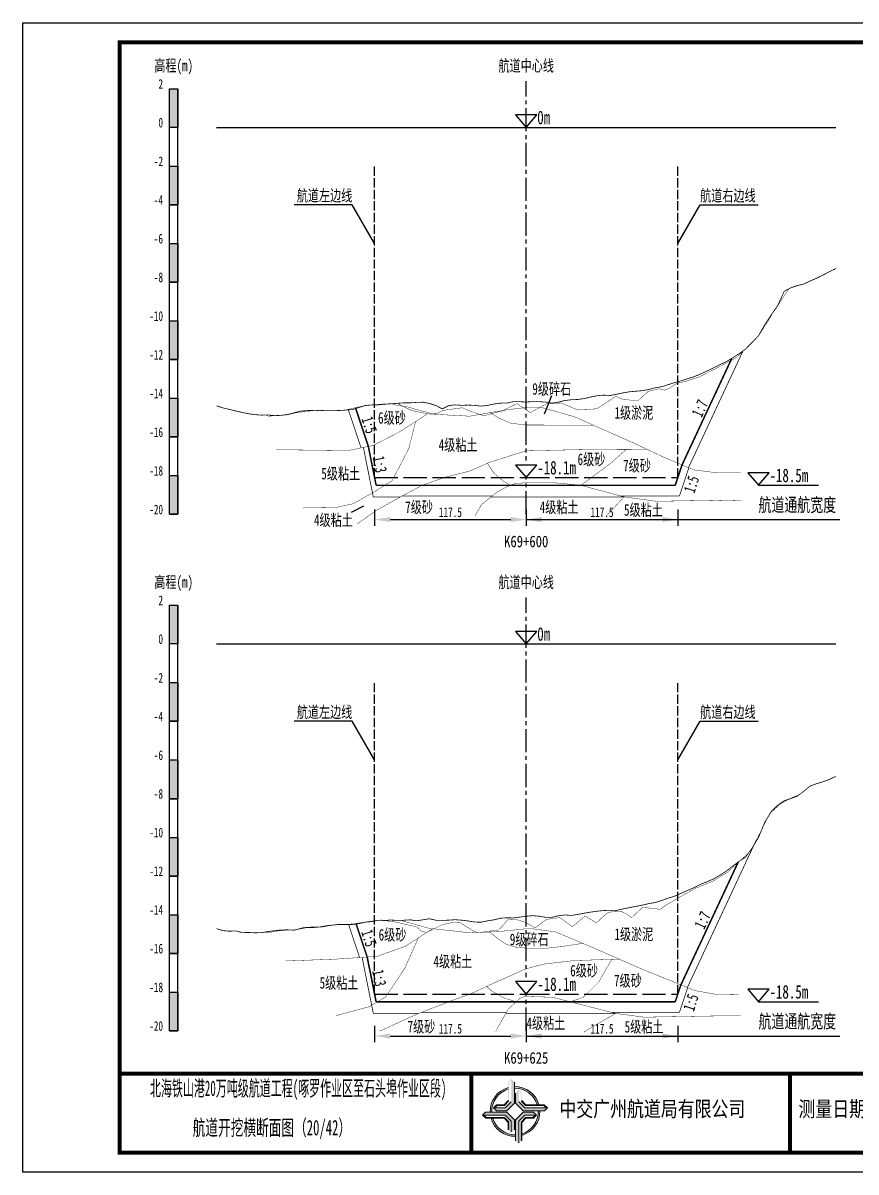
# Model space of a CAD drawing. Header units: millimetres. Extents: x 0 to 1680, y -8762 to 0.
# Drawn here: x 630 to 845.2, y -1188 to -891 of the extents above; entities that cross this region are included whole.
import ezdxf
from ezdxf.enums import TextEntityAlignment as Align

# ---------------------------------------------------------------- set-up
doc = ezdxf.new("R2010")
doc.units = ezdxf.units.MM
for name, pattern in [('ACAD_ISO02W100', [15, 12, -3]), ('ACAD_ISO05W100', [33, 24, -3, 0, -3, 0, -3]), ('CENTER2', [1.125, 0.75, -0.125, 0.125, -0.125])]:
    doc.linetypes.add(name, pattern=pattern)
for name, color, linetype in [('0-桩号', 1, 'Continuous'), ('0-航道左右边线标注', 8, 'Continuous'), ('1-疏浚底高', 7, 'Continuous'), ('1-通航宽度', 7, 'Continuous'), ('1-通航底高', 7, 'Continuous'), ('202601', 5, 'Continuous'), ('DMX', 20, 'Continuous'), ('L1', 7, 'Continuous'), ('图幅外框线', 145, 'Continuous'), ('地质分层', 6, 'Continuous'), ('坡比', 1, 'Continuous'), ('尺寸标注', 1, 'Continuous'), ('开挖线', 4, 'Continuous'), ('标尺', 7, 'Continuous'), ('超挖线', 3, 'Continuous'), ('辅助框', 7, 'Continuous'), ('通航底面线', 7, 'ACAD_ISO02W100')]:
    doc.layers.add(name, color=color, linetype=linetype)
doc.styles.get("Standard").update_dxf_attribs({"font": 'arial.ttf'})
doc.styles.add('仿宋', font='仿宋_GB2312.ttf', dxfattribs={"width": 0.8})
doc.styles.add('仿宋GB2312', font='仿宋_GB2312.ttf', dxfattribs={"width": 0.7, "height": 2.5})
doc.styles.add('仿宋体', font='仿宋_GB2312.ttf', dxfattribs={"width": 0.8})
doc.dimstyles.new('2000', dxfattribs={"dimtxt": 3, "dimasz": 2.5, "dimexe": 1.25, "dimexo": 0.625, "dimtad": 1, "dimlfac": 2, "dimdsep": 46, "dimtxsty": 'Standard', "dimcen": 2.5, "dimadec": 0, "dimazin": 0, "dimtfac": 1, "dimtmove": 0, "dimatfit": 3, "dimfxl": 0, "dimarcsym": 0})

# ---------------------------------------------------------------- blocks, each defined once
blk = doc.blocks.new('标尺')
at = {"layer": '标尺', "linetype": 'Continuous'}
for points in [[(-2.116669999959413, 100), (0, 100), (0, 90), (-2.116669999959413, 90)], [(-2.116669999959413, 80), (0, 80), (0, 70), (-2.116669999959413, 70)], [(-2.116669999959413, 60), (0, 60), (0, 50), (-2.116669999959413, 50)], [(-2.116669999959413, 40), (0, 40), (0, 30), (-2.116669999959413, 30)], [(-2.116669999959413, 20), (0, 20), (0, 10), (-2.116669999959413, 10)], [(-2.116669999959413, 0), (0, 0), (0, -10), (-2.116669999959413, -10)]]:
    blk.add_hatch(color=256, dxfattribs=at).paths.add_polyline_path(points)
for p, q in [((-2.116669999959413, -10), (-2.116669999959413, 100)), ((0, -10), (0, 100)), ((-2.116669999959413, 80), (0, 80)), ((-2.116669999959413, 70), (0, 70)), ((-2.116669999959413, 60), (0, 60)), ((-2.116669999959413, 50), (0, 50)), ((-2.116669999959413, 40), (0, 40)), ((-2.116669999959413, 30), (0, 30)), ((-2.116669999959413, 20), (0, 20)), ((-2.116669999959413, 10), (0, 10)), ((-2.116669999959413, 0), (0, 0)), ((-2.116669999959413, -10), (0, -10))]:
    blk.add_line(p, q, dxfattribs=at)
at = {"layer": '标尺'}
for points in [[(-2.116669999959413, 100), (0, 100), (0, 90), (-2.116669999959413, 90)], [(-2.116669999959413, 100), (0, 100), (0, 90), (-2.116669999959413, 90)], [(-2.116669999959413, 80), (0, 80), (0, 70), (-2.116669999959413, 70)], [(-2.116669999959413, 80), (0, 80), (0, 70), (-2.116669999959413, 70)], [(-2.116669999959413, 60), (0, 60), (0, 50), (-2.116669999959413, 50)], [(-2.116669999959413, 60), (0, 60), (0, 50), (-2.116669999959413, 50)], [(-2.116669999959413, 40), (0, 40), (0, 30), (-2.116669999959413, 30)], [(-2.116669999959413, 40), (0, 40), (0, 30), (-2.116669999959413, 30)], [(-2.116669999959413, 20), (0, 20), (0, 10), (-2.116669999959413, 10)], [(-2.116669999959413, 20), (0, 20), (0, 10), (-2.116669999959413, 10)], [(-2.116669999959413, 0), (0, 0), (0, -10), (-2.116669999959413, -10)], [(-2.116669999959413, 0), (0, 0), (0, -10), (-2.116669999959413, -10)]]:
    blk.add_lwpolyline(points, close=True, dxfattribs=at)
at = {"layer": '标尺', "style": '仿宋GB2312', "width": 0.7}
blk.add_text('高程(m)', height=3, dxfattribs=at).set_placement((-1.058334999950603, 106.0000000009313), align=Align.MIDDLE_CENTER)
for s, p in [('2', (-3.816669999971054, 100)), ('0', (-3.816669999971054, 90)), ('-2', (-3.816669999971054, 80)), ('-4', (-3.816669999971054, 70)), ('-6', (-3.816669999971054, 60)), ('-8', (-3.816669999971054, 50)), ('-10', (-3.816669999971054, 40)), ('-12', (-3.816669999971054, 30)), ('-14', (-3.816669999971054, 20)), ('-16', (-3.816669999971054, 10)), ('-18', (-3.816669999971054, 0)), ('-20', (-3.816669999971054, -10))]:
    blk.add_text(s, height=2.5, dxfattribs=at).set_placement(p, align=Align.RIGHT)
blk = doc.blocks.new('*D84')
at = {"layer": 'Defpoints', "color": 0, "ltscale": 0.5}
for p in [(720.833333335371, -1008.5), (760, -1008.5), (760, -1019.353748381445)]:
    blk.add_point(p, dxfattribs=at)
at = {"layer": '尺寸标注', "color": 0, "lineweight": -2, "ltscale": 0.5}
for p, q in [((720.833333335371, -1016.75), (720.833333335371, -1020.953748381445)), ((760, -1016.75), (760, -1020.953748381445)), ((724.833333335371, -1019.353748381445), (756, -1019.353748381445))]:
    blk.add_line(p, q, dxfattribs=at)
at = {"layer": '尺寸标注', "color": 0, "ltscale": 0.5}
for points in [[(724.833333335371, -1018.687081714779), (724.833333335371, -1020.020415048112), (720.833333335371, -1019.353748381445)], [(756, -1018.687081714779), (756, -1020.020415048112), (760, -1019.353748381445)]]:
    blk.add_solid(points, dxfattribs=at)
at = {"layer": '尺寸标注', "color": 0, "ltscale": 0.5, "insert": (740.4166666676855, -1017.478748381445), "char_height": 2.5, "attachment_point": 5, "style": '仿宋GB2312'}
blk.add_mtext('117.5', dxfattribs=at)
blk = doc.blocks.new('*D85')
at = {"layer": 'Defpoints', "color": 0, "ltscale": 0.5}
for p in [(720.833333332678, -1142), (760, -1142), (760, -1152.853718317567)]:
    blk.add_point(p, dxfattribs=at)
at = {"layer": '尺寸标注', "color": 0, "lineweight": -2, "ltscale": 0.5}
for p, q in [((720.833333332678, -1150.25), (720.833333332678, -1154.453718317567)), ((760, -1150.25), (760, -1154.453718317567)), ((724.833333332678, -1152.853718317567), (756, -1152.853718317567))]:
    blk.add_line(p, q, dxfattribs=at)
at = {"layer": '尺寸标注', "color": 0, "ltscale": 0.5}
for points in [[(724.833333332678, -1152.1870516509), (724.833333332678, -1153.520384984233), (720.833333332678, -1152.853718317567)], [(756, -1152.1870516509), (756, -1153.520384984233), (760, -1152.853718317567)]]:
    blk.add_solid(points, dxfattribs=at)
at = {"layer": '尺寸标注', "color": 0, "ltscale": 0.5, "insert": (740.416666666339, -1150.978718317567), "char_height": 2.5, "attachment_point": 5, "style": '仿宋GB2312'}
blk.add_mtext('117.5', dxfattribs=at)
blk = doc.blocks.new('*D45')
at = {"layer": 'Defpoints', "color": 0, "ltscale": 0.5}
for p in [(760, -1008.5), (799.1666666671199, -1008.5), (799.1666666671199, -1019.353694836605)]:
    blk.add_point(p, dxfattribs=at)
at = {"layer": '尺寸标注', "color": 0, "lineweight": -2, "ltscale": 0.5}
for p, q in [((760, -1016.75), (760, -1020.953694836605)), ((799.1666666671199, -1016.75), (799.1666666671199, -1020.953694836605)), ((764, -1019.353694836605), (795.1666666671199, -1019.353694836605))]:
    blk.add_line(p, q, dxfattribs=at)
at = {"layer": '尺寸标注', "color": 0, "ltscale": 0.5}
for points in [[(764, -1018.687028169939), (764, -1020.020361503272), (760, -1019.353694836605)], [(795.1666666671199, -1018.687028169939), (795.1666666671199, -1020.020361503272), (799.1666666671199, -1019.353694836605)]]:
    blk.add_solid(points, dxfattribs=at)
at = {"layer": '尺寸标注', "color": 0, "ltscale": 0.5, "insert": (779.58333333356, -1017.478694836605), "char_height": 2.5, "attachment_point": 5, "style": '仿宋GB2312'}
blk.add_mtext('117.5', dxfattribs=at)
blk = doc.blocks.new('*D46')
at = {"layer": 'Defpoints', "color": 0, "ltscale": 0.5}
for p in [(760, -1142), (799.1666666671199, -1142), (799.1666666671199, -1152.853664761942)]:
    blk.add_point(p, dxfattribs=at)
at = {"layer": '尺寸标注', "color": 0, "lineweight": -2, "ltscale": 0.5}
for p, q in [((760, -1150.25), (760, -1154.453664761942)), ((799.1666666671199, -1150.25), (799.1666666671199, -1154.453664761942)), ((764, -1152.853664761942), (795.1666666671199, -1152.853664761942))]:
    blk.add_line(p, q, dxfattribs=at)
at = {"layer": '尺寸标注', "color": 0, "ltscale": 0.5}
for points in [[(764, -1152.186998095275), (764, -1153.520331428609), (760, -1152.853664761942)], [(795.1666666671199, -1152.186998095275), (795.1666666671199, -1153.520331428609), (799.1666666671199, -1152.853664761942)]]:
    blk.add_solid(points, dxfattribs=at)
at = {"layer": '尺寸标注', "color": 0, "ltscale": 0.5, "insert": (779.58333333356, -1150.978664761942), "char_height": 2.5, "attachment_point": 5, "style": '仿宋GB2312'}
blk.add_mtext('117.5', dxfattribs=at)
blk = doc.blocks.new('通航底高')
at = {"layer": '1-通航底高'}
for p, q in [((-2.762494692986365, 3.232132659759372), (5.923793651163578e-06, 6.932765245437622e-06)), ((2.762506540631875, 3.232132659759372), (-2.762494692986365, 3.232132659759372)), ((5.923793651163578e-06, 6.932765245437622e-06), (2.762506540631875, 3.232132659759372))]:
    blk.add_line(p, q, dxfattribs=at)
at = {"layer": '1-通航底高', "style": '仿宋', "width": 0.7}
blk.add_attdef('通航底高', (2.856129719933961, 0.8203305718488991), '', height=3.5, dxfattribs=at)
blk = doc.blocks.new('疏浚底高')
at = {"layer": '1-疏浚底高'}
for p, q in [((-2.762500616780017, 3.232125726994127), (0, 0)), ((2.762500616838224, 3.232125726994127), (-2.762500616780017, 3.232125726994127)), ((0, 0), (2.762500616838224, 3.232125726994127)), ((-5.923793651163578e-06, -6.932765245437622e-06), (15.51466270413067, -6.932765245437622e-06))]:
    blk.add_line(p, q, dxfattribs=at)
at = {"layer": '1-疏浚底高', "style": '仿宋', "width": 0.7}
blk.add_attdef('疏浚底高', (2.856123796140309, 0.8203236390836537), '', height=3.5, dxfattribs=at)

msp = doc.modelspace()

# ---------------------------------------------------------------- hatches: boundary and pattern name
at = {"layer": '辅助框'}
h = msp.add_hatch(color=5, dxfattribs=at)
h.paths.add_polyline_path([(756.9546421006711, -1164.745531914723), (756.1757059281858, -1163.967633330833), (755.3669512681754, -1164.776153838646), (755.3669512681754, -1169.536597661984), (754.2904413530024, -1170.612023077023), (752.3438002488705, -1170.612023077023), (751.5476570176871, -1171.407358599198), (752.3430715379509, -1172.199178399098), (754.9786409013362, -1172.199178399098), (756.9546421006711, -1170.223855132592)])
h.paths.add_polyline_path([(756.1454878373834, -1169.835033672583), (754.5901777513119, -1171.390380010616), (751.8645652055534, -1171.390380010616), (752.4652603746148, -1170.792388775122), (754.4098916063102, -1170.792388775122), (755.5465556779595, -1169.624466802609), (755.5465556779595, -1164.865021880639), (756.1454878373834, -1164.267331255448)], flags=16)
h = msp.add_hatch(color=5, dxfattribs=at)
edge = h.paths.add_edge_path()
edge.add_ellipse((757.1048981645199, -1172.349361724388), major_axis=(-6.017077195920141, 1.733884546287947e-06), ratio=0.9999999825377229, start_angle=-73.21171767175571, end_angle=1.446762146054482, ccw=False)
edge.add_line((755.3669512681754, -1166.588740435135), (755.3669512681754, -1166.167564622652))
edge.add_ellipse((757.1048981645199, -1172.349361724388), major_axis=(-6.421454345493813, 3.783831980513644e-06), ratio=0.9999999825377264, start_angle=-74.29719975771904, end_angle=1.35689506309039)
edge.add_line((750.6852443925532, -1172.501418438208), (751.0897390788884, -1172.501279625189))
edge = h.paths.add_edge_path()
edge.add_ellipse((757.1048981645199, -1172.349361724388), major_axis=(-6.017077195920906, 2.624791690933952e-07), ratio=0.9999999825377339, start_angle=196.7802887631043, end_angle=271.43091869106274, ccw=False)
edge.add_line((762.8657615312131, -1170.612217217457), (763.2869208646508, -1170.612217217457))
edge.add_ellipse((757.1048981645199, -1172.349361724388), major_axis=(-6.42145434549481, 2.055023733972632e-07), ratio=0.9999999825377471, start_angle=195.6953323995753, end_angle=271.3407921785149)
edge.add_line((756.9546421006711, -1165.929665483964), (756.9546421006711, -1166.334160818589))
edge = h.paths.add_edge_path()
edge.add_ellipse((757.1048981645199, -1172.349361724388), major_axis=(-6.421454345494847, 2.398647111377442e-07), ratio=0.9999999825377328, start_angle=105.7065267224622, end_angle=181.3336320078198)
edge.add_line((763.5246130754145, -1172.199907793533), (763.1201189922186, -1172.199907793533))
edge.add_ellipse((757.1048981645199, -1172.349361724388), major_axis=(-6.017077195920033, 3.038804149501319e-06), ratio=0.9999999825377467, start_angle=106.79232762585761, end_angle=181.4233031416354, ccw=False)
edge.add_line((758.8432505388054, -1178.109860479367), (758.8432505388054, -1178.531044626963))
edge = h.paths.add_edge_path()
edge.add_ellipse((757.1048981645199, -1172.349361724388), major_axis=(6.017077195919978, 2.129043967020969e-06), ratio=0.9999999825377341, start_angle=196.8039056354283, end_angle=271.4347580706571, ccw=False)
edge.add_line((751.3447520372065, -1174.088882915747), (750.9235845126303, -1174.089027449381))
edge.add_ellipse((757.1048981645199, -1172.349361724388), major_axis=(6.421454345494965, 1.010893226884053e-06), ratio=0.9999999825377122, start_angle=195.7186902341801, end_angle=271.3444001294426)
edge.add_line((757.2555596849115, -1178.769048223508), (757.2555596849115, -1178.364552247775))
h = msp.add_hatch(color=5, dxfattribs=at)
h.paths.add_polyline_path([(759.2303930924925, -1172.199907793533), (764.7087164384516, -1172.199907793533), (765.4866149797233, -1171.420971685421), (764.6780945359858, -1170.612217217457), (759.9176505204829, -1170.612217217457), (758.8422251481803, -1169.53570710994), (758.8422251481803, -1167.589066240799), (758.0468895402643, -1166.792922881615), (757.2550698900017, -1167.588337358963), (757.2550698900017, -1170.223906744015)])
h.paths.add_polyline_path([(758.0638683000299, -1169.835443487179), (758.0638683000299, -1167.109831133377), (758.661859428564, -1167.7105261531), (758.661859428564, -1169.655157427323), (759.8297815507444, -1170.791821563255), (764.5892263871821, -1170.791821563255), (765.1869169908257, -1171.39075359441), (759.6192146592828, -1171.39075359441)], flags=16)
h = msp.add_hatch(color=5, dxfattribs=at)
h.paths.add_polyline_path([(754.9782503556999, -1172.49994512273), (749.4999273301753, -1172.50182517649), (748.7222961381467, -1173.281028228294), (749.5310940782222, -1174.089505327714), (754.2915378373655, -1174.087871709836), (755.3673325639459, -1175.164012334835), (755.3680006059202, -1177.110653374684), (756.1636093950065, -1177.90652363826), (756.955156013647, -1177.110837432396), (756.9542515550347, -1174.475268389237)])
h.paths.add_polyline_path([(756.1455864884945, -1174.86400901438), (756.1465218583735, -1177.589621367943), (755.5483246263059, -1176.989131426346), (755.5476572892758, -1175.044500322831), (754.3793451341185, -1173.908237114918), (749.6199005754086, -1173.909870391381), (749.0220044663938, -1173.311143438351), (754.5897064988704, -1173.30923279382)], flags=16)
h = msp.add_hatch(color=5, dxfattribs=at)
h.paths.add_polyline_path([(759.2315609056147, -1172.499116607201), (757.2555596849115, -1174.474439873707), (757.2555596849115, -1179.952763262284), (758.0344958787651, -1180.730661675465), (758.8432505388054, -1179.922141167653), (758.8432505388054, -1175.161697344315), (759.9197604539486, -1174.086271929276), (761.8664015580805, -1174.086271929276), (762.6625447679254, -1173.290936407101), (761.8671302476616, -1172.499116607201)])
h.paths.add_polyline_path([(759.6200240770074, -1173.307915166866), (762.3456365800591, -1173.307915166866), (761.7449414323362, -1173.905906231177), (759.8003101793023, -1173.905906231177), (758.663646107653, -1175.07382820369), (758.663646107653, -1179.833273125661), (758.0647139695676, -1180.430963750851), (758.0647139695676, -1174.863261333716)], flags=16)

# ---------------------------------------------------------------- linework, layer by layer
at = {"layer": '0-航道左右边线标注', "linetype": 'ACAD_ISO02W100', "ltscale": 0.2}
for points in [[(720.8333333353712, -1008.5), (720.8333333353712, -928)], [(799.1666666671199, -1008.5), (799.1666666671199, -928)], [(720.8333333326782, -1142), (720.8333333326782, -1061.5)], [(799.1666666671199, -1142), (799.1666666671199, -1061.5)]]:
    msp.add_lwpolyline(points, dxfattribs=at)
at = {"layer": '0-航道左右边线标注'}
for points in [[(720.833333335371, -948), (715.0598306435038, -937.9999999999836), (700.0598306435038, -937.99999999994)], [(799.1666666671199, -948), (804.9401693590453, -938.0000000000164), (819.9401693590453, -938.00000000006)], [(720.833333332678, -1081.5), (715.0598306408108, -1071.499999999984), (700.0598306408108, -1071.49999999994)], [(799.1666666671199, -1081.5), (804.9401693590453, -1071.500000000016), (819.9401693590453, -1071.50000000006)]]:
    msp.add_lwpolyline(points, dxfattribs=at)
at = {"layer": '1-通航宽度'}
for points in [[(760, -1019.35), (841, -1019.35)], [(760, -1152.85), (841, -1152.85)]]:
    msp.add_lwpolyline(points, dxfattribs=at)
at = {"layer": '202601', "color": 1, "linetype": 'Continuous', "const_width": 0.1}
for points in [[(692.9799999998008, -992.4999999995343), (693.0263703701709, -992.4000005717335), (693.4063703701709, -992.6500015254132), (693.6530370368378, -992.6000003810041), (695.8963703701709, -992.4999980921839), (698.2530370368378, -992.2999982829133), (700.1330370368378, -991.8500022883545), (701.0530370368378, -991.6499977107123), (703.3563703701708, -991.4000015254132), (705.3663703701708, -991.1500005717335), (708.7297037035048, -991.1500005717335), (710.0397037035049, -991.1500005717335), (710.2963703701708, -991.1500005717335), (711.2397037035048, -991.1500005717335), (712.7030370368378, -991.0999994273243), (713.0497037035049, -991.0999994273243), (716.2497037035048, -990.3500013346747), (718.4097037035049, -989.9000005717335), (718.9730370368378, -989.7999982829242), (721.3930370368378, -989.7999982829242), (724.8863703701708, -989.4499998087922), (725.1330370368378, -989.3999986643939), (726.5930370368378, -989.8499994273243), (729.4563703701708, -990.2499990458546), (732.3097037035049, -991.0999994273243), (735.5930370368378, -991.9499998087922), (736.9397037035048, -992.000000953205), (738.3097037035049, -991.2000017161427), (739.6997037035048, -990.9500007624738), (742.5130370368378, -990.6000022883545), (743.5097037035048, -990.4499988551252), (744.4463703701708, -990.8999996180646), (745.8830370368378, -991.4499979014436), (749.0863703701708, -992.5499992365931), (752.8063703701708, -991.4999990458546), (753.5930370368378, -991.5500001902637), (753.9797037035048, -991.1500005717335), (757.6163703701708, -989.3999986643939), (760.8997037035048, -991.6000013346747), (761.1597037035049, -991.6499977107123), (761.4430370368378, -991.4999990458546), (765.4330370368378, -989.3500022883545), (767.8097037035049, -989.3500022883545), (768.9363703701708, -989.1999988551252), (772.9297037035049, -990.8499984736536), (773.1330370368378, -990.9500007624738), (778.1963703701708, -990.750000953205), (778.2097037035048, -990.750000953205), (778.2163703701708, -990.750000953205), (778.2563703701708, -990.6999998087922), (783.1863703701708, -987.4999980921839), (784.7397037035048, -988.1999998087922), (787.0597037035049, -988.5000019068739), (789.0697037035048, -988.5000019068739), (791.5430370368379, -986.2000017161427), (793.0063703701708, -985.8999996180646), (794.2630370368378, -985.5500011439435), (795.7930370368379, -985.8999996180646), (796.9497037035048, -985.4499988551252), (798.9263703701708, -984.1499977107123), (801.4897037035048, -983.5499982829133), (803.2397037035048, -982.9499988551252), (804.6297037035048, -982.5499992365931), (808.3097037035049, -980.6499986643939), (808.9730370368378, -980.3000001902637), (809.2197037035047, -980.1999979014436), (813.4897037035048, -977.9499988551252), (814.4397037035047, -977.3499994273243), (816.2797037035048, -975.6000022883545), (816.7863703701709, -975.1000003810041), (817.4430370368378, -974.3500022883545), (819.9830370368378, -971.9499998087922), (822.9863703701708, -967.2500019068739), (823.6730370368379, -965.9500007624738), (824.1330370368378, -965.3999977107123), (825.9197037035049, -962.6500015254132), (827.8863703701708, -959.6499996180646), (830.8330370368378, -958.7000017161427)], [(692.6830000001987, -1126.199999999069), (695.3763703705687, -1125.799998282448), (695.9997037039027, -1125.649999617599), (698.7897037039028, -1125.449999808328), (700.3063703705687, -1125.399998663919), (702.3763703705687, -1124.799999236129), (704.6063703705687, -1124.650000571268), (707.0963703705687, -1124.700001715677), (711.0563703705687, -1123.999999999069), (711.5063703705687, -1123.899997710248), (712.4430370372357, -1123.899997710248), (714.6930370372357, -1123.899997710248), (715.8797037039027, -1123.800000189798), (718.6063703705687, -1123.349999426859), (721.5463703705688, -1122.949999808328), (722.5263703705687, -1122.850002287889), (724.8497037039027, -1123.200000762008), (726.2897037039028, -1123.400000571268), (727.6163703705687, -1123.699997900978), (731.6697037039028, -1124.650000571268), (732.8863703705688, -1125.700000762008), (734.2663703705687, -1126.100000380538), (738.3763703705687, -1124.050001143478), (740.7463703705687, -1123.549999236129), (742.7130370372357, -1123.450001715677), (746.1563703705688, -1125.550002097147), (747.4930370372357, -1126.150001524948), (751.0897037039027, -1125.649999617599), (752.7363703705687, -1125.500000952738), (753.8497037039027, -1124.450000762008), (755.1630370372357, -1122.850002287889), (757.3430370372357, -1122.699998854659), (759.7597037039027, -1123.450001715677), (762.3330370372357, -1124.900001524948), (764.6530370372357, -1123.09999847319), (765.2263703705687, -1122.699998854659), (768.6330370372357, -1122.249998091718), (768.7163703705687, -1122.249998091718), (768.7663703705687, -1122.299999236129), (771.9563703705687, -1124.599999426859), (774.3130370372357, -1122.600001334211), (775.3097037039028, -1121.800002097147), (776.1430370372357, -1122.400001524948), (778.1497037039027, -1123.600000380538), (779.5697037039027, -1122.249998091718), (781.1097037039027, -1120.900000571268), (781.7397037039027, -1120.799998282448), (784.4997037039027, -1120.59999847319), (786.1363703705687, -1121.449998854659), (787.2263703705687, -1122.249998091718), (789.9497037039027, -1119.700001715677), (790.0430370372358, -1119.599999426859), (790.2630370372357, -1119.599999426859), (794.6030370372357, -1120.100001334211), (796.3263703705687, -1118.899997710248), (800.4930370372357, -1116.449998854659), (803.5797037039027, -1114.799999236129), (803.7997037039028, -1114.650000571268), (804.0330370372357, -1114.549998282448), (808.2630370372357, -1112.800001143478), (811.6497037039027, -1110.700000762008), (811.8697037039027, -1110.550002097147), (811.9830370372357, -1110.500000952738), (816.5663703705687, -1106.350001334211), (817.4963703705687, -1105.550002097147), (818.1297037039027, -1104.650000571268), (820.4597037039027, -1100.249999999069), (820.7663703705687, -1099.599999426859), (822.8163703705687, -1095.449999808328), (824.2763703705687, -1094.149998663919), (825.7030370372357, -1092.850002287889), (827.9797037039027, -1091.550001143478), (829.0030370372357, -1091.100000380538), (830.8097037039028, -1090.300001143478), (830.8330370372357, -1090.300001143478)]]:
    msp.add_lwpolyline(points, dxfattribs=at)
at = {"layer": 'DMX', "color": 7, "linetype": 'Continuous', "const_width": 0.2}
for points in [[(679.9999999999997, -989.9550000000745), (679.9999999999997, -989.9550000000745), (681.6666666666861, -990.4950000001118), (683.3333333333139, -990.8900000001304), (685, -991.285000000149), (686.6666666666861, -991.6699999999255), (688.3333333333139, -992.0150000001304), (690, -992.2450000001118), (691.6666666666861, -992.3650000002235), (693.3333333333139, -992.3199999998324), (695, -992.4900000002235), (696.6666666666861, -992.4249999998137), (698.3333333333139, -992.1949999998324), (700, -991.7799999997951), (701.6666666666861, -991.3250000001863), (703.3333333333139, -991.1899999999441), (705, -991.1000000000931), (706.6666666666861, -991.1899999999441), (708.3333333333139, -991.125), (710, -991.1000000000931), (711.6666666666861, -991.1749999998137), (713.3333333333139, -991.0550000001676), (715, -990.9350000000559), (716.6666666666861, -990.4199999999255), (718.3333333333139, -989.8900000001304), (720, -989.7250000000931), (721.6666666666861, -989.6499999999069), (723.3333333333139, -989.5150000001304), (725, -989.4249999998137), (726.6666666666861, -989.3149999999441), (728.3333333333139, -989.1850000000559), (730, -989.1899999999441), (731.6666666666861, -989.0750000001863), (733.3333333333139, -989.0099999997765), (735, -989.3349999999627), (736.6666666666861, -989.8950000000186), (738.3333333333139, -990.7349999998696), (740, -989.8999999999069), (741.6666666666861, -989.7050000000745), (743.3333333333139, -989.8349999999627), (745, -989.7650000001304), (746.6666666666861, -989.8349999999627), (748.3333333333139, -990.035000000149), (750, -989.8500000000931), (751.6666666666861, -989.4849999998696), (753.3333333333139, -989.2650000001304), (755, -989.2200000002049), (756.6666666666861, -988.8799999998882), (758.3333333333139, -988.8950000000186), (760, -988.9700000002049), (761.6666666666861, -988.8599999998696), (763.3333333333139, -988.8799999998882), (765, -988.9950000001118), (766.6666666666861, -989.25), (768.3333333333139, -989), (770, -988.5800000000745), (771.6666666666861, -988.3849999997765), (773.3333333333139, -988.3100000000559), (775, -988.0750000001863), (776.6666666666861, -987.6850000000559), (778.3333333333139, -987.3549999999814), (780, -987.1899999999441), (781.6666666666861, -987.285000000149), (783.3333333333139, -986.9750000000931), (785, -986.6099999998696), (786.6666666666861, -986.3349999999627), (788.3333333333139, -986.1749999998137), (790, -986.035000000149), (791.6666666666861, -985.7349999998696), (793.3333333333139, -985.2949999999255), (795, -985.0200000000186), (796.6666666666861, -984.4849999998696), (798.3333333333139, -983.9550000000745), (800, -983.5), (801.6666666666861, -982.9500000001863), (803.3333333333139, -982.4399999999441), (805, -981.7599999997765), (806.6666666666861, -980.9750000000931), (808.3333333333139, -980.1650000000373), (810, -979.3250000001863), (811.6666666666861, -978.5550000001676), (813.3333333333139, -977.5449999999255), (815, -976.4900000002235), (816.6666666666861, -975.2799999997951), (818.3333333333139, -973.6549999997951), (820, -971.8500000000931), (821.6666666666861, -968.9049999997951), (823.3333333333139, -966.3999999999069), (825, -963.9900000002235), (826.6666666666861, -960.3500000000931), (828.3333333333139, -959.464999999851), (830, -958.8849999997765), (831.6666666666861, -958.4849999998696), (833.3333333333139, -957.7200000002049), (835, -956.9799999999814), (836.6666666666861, -956.1499999999069), (838.3333333333139, -955.2900000000373), (839.9999999999998, -954.4799999999814)], [(679.9999999999997, -1125.095000000205), (679.9999999999997, -1125.095000000205), (681.6666666666861, -1125.615000000224), (683.3333333333139, -1125.754999999888), (685, -1125.685000000056), (686.6666666666861, -1126.120000000112), (688.3333333333139, -1126.080000000075), (690, -1126.180000000168), (691.6666666666861, -1126.125), (693.3333333333139, -1125.839999999851), (695, -1125.625), (696.6666666666861, -1125.435000000056), (698.3333333333139, -1125.404999999795), (700, -1125.490000000224), (701.6666666666861, -1125.100000000093), (703.3333333333139, -1124.799999999814), (705, -1124.805000000168), (706.6666666666861, -1124.654999999795), (708.3333333333139, -1124.35999999987), (710, -1124.169999999925), (711.6666666666861, -1124.01500000013), (713.3333333333139, -1124.049999999814), (715, -1124.020000000019), (716.6666666666861, -1123.825000000186), (718.3333333333139, -1123.439999999944), (720, -1123.274999999907), (721.6666666666861, -1122.944999999832), (723.3333333333139, -1122.98499999987), (725, -1122.870000000112), (726.6666666666861, -1122.959999999963), (728.3333333333139, -1122.924999999814), (730, -1122.810000000056), (731.6666666666861, -1123.060000000056), (733.3333333333139, -1122.805000000168), (735, -1122.535000000149), (736.6666666666861, -1122.919999999925), (738.3333333333139, -1122.964999999851), (740, -1122.89000000013), (741.6666666666861, -1122.779999999795), (743.3333333333139, -1122.910000000149), (745, -1123.104999999981), (746.6666666666861, -1123.39000000013), (748.3333333333139, -1123.430000000168), (750, -1123.080000000075), (751.6666666666861, -1122.814999999944), (753.3333333333139, -1122.395000000019), (755, -1122.285000000149), (756.6666666666861, -1122.325000000186), (758.3333333333139, -1122.104999999981), (760, -1121.89000000013), (761.6666666666861, -1121.745000000112), (763.3333333333139, -1121.875), (765, -1122.174999999814), (766.6666666666861, -1122.174999999814), (768.3333333333139, -1121.75), (770, -1121.549999999814), (771.6666666666861, -1121.685000000056), (773.3333333333139, -1121.424999999814), (775, -1121.095000000205), (776.6666666666861, -1120.814999999944), (778.3333333333139, -1120.584999999963), (780, -1120.415000000037), (781.6666666666861, -1120.345000000205), (783.3333333333139, -1120.395000000019), (785, -1119.995000000112), (786.6666666666861, -1119.649999999907), (788.3333333333139, -1119.354999999981), (790, -1119.004999999888), (791.6666666666861, -1118.620000000112), (793.3333333333139, -1118.350000000093), (795, -1117.810000000056), (796.6666666666861, -1117.220000000205), (798.3333333333139, -1116.700000000186), (800, -1115.964999999851), (801.6666666666861, -1115.225000000093), (803.3333333333139, -1114.51500000013), (805, -1113.649999999907), (806.6666666666861, -1112.990000000224), (808.3333333333139, -1112.270000000019), (810, -1111.310000000056), (811.6666666666861, -1110.240000000224), (813.3333333333139, -1108.935000000056), (815, -1107.700000000186), (816.6666666666861, -1106.615000000224), (818.3333333333139, -1104.305000000168), (820, -1101.549999999814), (821.6666666666861, -1097.535000000149), (823.3333333333139, -1094.779999999795), (825, -1093.154999999795), (826.6666666666861, -1092.040000000037), (828.3333333333139, -1091.470000000205), (830, -1090.870000000112), (831.6666666666861, -1089.620000000112), (833.3333333333139, -1088.245000000112), (835, -1087.64000000013), (836.6666666666861, -1087.134999999776), (838.3333333333139, -1086.520000000019), (839.9999999999998, -1085.714999999851)]]:
    msp.add_lwpolyline(points, dxfattribs=at)
at = {"layer": 'L1', "linetype": 'CENTER2', "ltscale": 8}
for p, q in [((759.9999999999998, -1018), (759.9999999999998, -905.9999999999999)), ((759.9999999999998, -1151.499999999069), (759.9999999999998, -1039.499999999069))]:
    msp.add_line(p, q, dxfattribs=at)
at = {"layer": 'L1'}
for p, q in [((757.2374993832198, -914.7678742727729), (759.9999999999998, -917.999999999767)), ((762.762500616838, -914.7678742727729), (757.2374993832198, -914.7678742727729)), ((759.9999999999998, -917.999999999767), (762.762500616838, -914.7678742727729)), ((679.9999999999998, -917.999999999767), (839.9999999999998, -918.0000000002327)), ((757.2374993832198, -1048.267874271842), (759.9999999999998, -1051.499999998836)), ((762.762500616838, -1048.267874271842), (757.2374993832198, -1048.267874271842)), ((759.9999999999998, -1051.499999998836), (762.762500616838, -1048.267874271842)), ((679.9999999999998, -1051.499999998836), (839.9999999999998, -1051.499999999302))]:
    msp.add_line(p, q, dxfattribs=at)
at = {"layer": '地质分层'}
for points in [[(766.491337075604, -987.4148214880552), (764.6123200524598, -992.1096487538562)], [(714.9019932634692, -1017.47105571385), (718.0851789734952, -1015.782207924476)]]:
    msp.add_lwpolyline(points, dxfattribs=at)
at = {"layer": '地质分层', "linetype": 'ACAD_ISO05W100', "ltscale": 0.2, "const_width": 0.1, "flags": 128}
for points in [[(726.6666666666861, -989.3149999999441), (730.3044484099373, -991.1252581039444), (734.4955238858238, -992.0364203993231), (745.410600391042, -992.6370263034478), (751.6093733697198, -991.5370980780572), (756.0241592964157, -990.8533898852766), (760, -990.3960974756628), (764.0462762420648, -990.3960974756628), (772.5053276615217, -992.7981897639111), (788.2559415856376, -999.7940857969224), (795.3727303007618, -1003.172250291798), (803.2620191662572, -1006.499271260574), (809.1664742429857, -1007.260499666445), (815.3638955579856, -1007.271785895474)], [(750.6606632504845, -991.7054399484769), (752.9551315498538, -993.1306226840243), (755.964736207854, -994.4468955430202), (760, -994.9129610769451), (777.3225862543914, -994.9378549503163)], [(695.3916361872107, -1001.300128055736), (710.8333123149932, -1001.481750298291), (714.190305002965, -1001.481750298291), (720.4262338182889, -1000.201888124458), (727.305330179166, -996.6716389334761), (734.4955238858238, -992.0364203993231)], [(702.3616149188019, -1016.360550643876), (710.8333123149932, -1016.231750238687), (715.3158482084982, -1015.250197772402), (720.8526818649843, -1012.135826202109), (725.3688365896232, -1009.298706379719), (729.629821581766, -1001.087478657253), (731.4384887848864, -994.0071636554785)], [(716.3333123149932, -1020.481750953943), (721.3001027666032, -1016.966197664849), (728.5287467068993, -1012.947393210605), (733.1462702294812, -1010.5), (738.749517926015, -1008.5), (745.410600391042, -1006.833064316306), (750.5327668250538, -1004.559854911175), (755.3150902350899, -1003.038273528218), (760, -1001.575166851748), (776.5356112509035, -1001.234179824591), (791.1782491591293, -1001.181233298965)], [(774.1412103325129, -1010.5), (781.7368792314082, -1004.880174891092), (785.8685215241276, -1001.20043281978)], [(749.96266503277, -1004.812865189742), (751.658310030587, -1007.348522972316), (754.1925299805589, -1009.524814601056), (756.0085598726291, -1010.5)], [(746.7942909405584, -1018.391026473018), (746.8695081938058, -1018.270357583649), (748.4774270588532, -1015.46823070012), (752.2420544880442, -1012.405002656393), (754.7273377771489, -1011.003939214163), (757.3244762914255, -1009.9824145725), (760, -1009.85593648674), (767.3215370601974, -1009.8518639924), (774.1412103325129, -1010.5), (785.263814306818, -1013.5), (793.6075150249526, -1014.631091929041), (809.1664742429857, -1014.360500286333), (815.6152585399454, -1014.516356682585)], [(785.263814306818, -1013.5), (780.9763605501169, -1018.124746019667)], [(697.8804149520583, -1133.451500938274), (710.8333123149932, -1132.970375268254), (721.4154534675181, -1132.279237481765), (728.6965295448899, -1129.695143525489), (735.8549815217266, -1125.105765501503)], [(727.5188684465247, -1122.942103762645), (734.771666473709, -1124.985901467036), (745.410600391042, -1126.163052606396), (752.6615115832537, -1125.878221411258), (760, -1125.117798767518), (761.6623617508449, -1125.117798767518), (767.6291389297694, -1125.952244936023), (776.7033940888941, -1129.769167050719), (789.6436454756185, -1135.44609846035), (803.6325396001339, -1141.123029869981), (809.1664742429857, -1142.10199959483), (814.9877467325244, -1142.185724266445)], [(710.8333123149932, -1147.595374880824), (719.4195367898792, -1145.272384905256), (723.7224674909376, -1142.712516829837), (728.6580793112516, -1135.288630235009), (732.1138600001577, -1127.50424787635)], [(750.6612208650331, -1125.956797080114), (752.7663758569397, -1127.798795409035), (754.926579897292, -1129.162174147554), (757.4118631863967, -1129.919905864634), (760, -1130.126230478752), (765.5, -1130.126230478752), (769.5062094307505, -1129.683030585293), (774.605769749498, -1128.886839125305)], [(722.1068139834966, -1151.604149767247), (722.2333948030137, -1151.552271571476), (732.2059872411191, -1147), (736.9248795621097, -1145.182210792787), (741.710185923148, -1143.353156789672), (745.410600391042, -1142.055128632579), (751.5429593296722, -1139.211877048481), (760, -1135.457333545201), (764.3923283452168, -1134.273835004307), (772.3864814843982, -1133.338446827605), (784.0041091160383, -1132.97201506421)], [(771.369067772699, -1144), (774.7389366934076, -1142.849796821363), (778.737761000637, -1138.853872365318), (782.092266735388, -1133.032316512894)], [(749.824752798595, -1140.008518844843), (750.9382420172915, -1141.10553340055), (754.1296114162542, -1142.957467402797), (757.3897208393319, -1144)], [(752.0911277745566, -1151.768828905805), (752.5741246882826, -1150.810690441169), (755.3914781776257, -1145.860535456799), (758.2752457070164, -1143.175500330515), (759.4042843882926, -1142.700403889641), (760, -1142.624492872041), (766.7727473606355, -1142.824225057848), (783.0966193149798, -1147), (790.4441094323993, -1147.98030002974), (809.1664742429857, -1147.652000381611), (815.4300431074035, -1147.65241993516)], [(774.9035701689888, -1151.865058273543), (776.6090162429027, -1150.767622208688), (783.0966193149798, -1147)]]:
    msp.add_lwpolyline(points, dxfattribs=at)
at = {"layer": '开挖线', "linetype": 'Continuous', "const_width": 0.4, "flags": 128}
for points in [[(800.2561192730758, -1005.231642182066), (813.1147317688776, -977.6774725480087)], [(719.2202633770682, -1000.44940152562), (715.9508578439921, -990.6411849261914)], [(721.2303830725318, -1010.500000002938), (719.2202633770682, -1000.44940152562)], [(798.4999999994876, -1010.500000002938), (800.2561192730758, -1005.231642182066)], [(721.2303830725318, -1010.500000002938), (798.4999999994876, -1010.500000002938)], [(799.9562855401671, -1139.63114338081), (814.7821549745667, -1107.861423164014)], [(718.9188421608608, -1132.442295447761), (716.0696923436392, -1123.894845995922)], [(721.2303830718961, -1144.000000002938), (718.9188421608608, -1132.442295447761)], [(798.4999999994875, -1144.000000002938), (799.9562855401671, -1139.63114338081)], [(721.2303830718961, -1144.000000002938), (798.4999999994875, -1144.000000002938)]]:
    msp.add_lwpolyline(points, dxfattribs=at)
at = {"layer": '超挖线', "linetype": 'ACAD_ISO02W100', "ltscale": 0.5, "const_width": 0.2, "flags": 128}
for points in [[(801.9272426682726, -1005.936377763691), (816.0116237516538, -975.7555611562714)], [(717.3483175948309, -1000.833599721126), (714.0710784711863, -991.001882350192)], [(720.4970497724894, -1013.500000002938), (717.9395027453428, -1000.712264867204)], [(799.5833451802698, -1013.250000002938), (802.0096369894663, -1005.971124575348)], [(720.4970497724894, -1013.500000002938), (727.5347700687614, -1013.500000002938)], [(751.2035747722065, -1013.250000002938), (727.9844463358327, -1013.250000002938)], [(750.8963312879268, -1013.500000002938), (785.2638143284881, -1013.500000002938)], [(799.5833451802698, -1013.250000002938), (784.336930653184, -1013.250000002938)], [(801.6378321019471, -1140.313543605471), (818.8078993192507, -1103.520542425322)], [(716.961443990567, -1132.570136479098), (714.1166983076583, -1124.035899430372)], [(720.4970497718537, -1147.000000002938), (717.6027007513325, -1132.528254900331)], [(799.5833451802744, -1146.750000002938), (801.717987797444, -1140.346072151429)], [(720.4970497718537, -1147.000000002938), (732.2059872346837, -1147.000000002938)], [(754.8852443221963, -1146.750000002938), (732.8549750674877, -1146.750000002938)], [(754.7429581969012, -1147.000000002938), (783.0966193369981, -1147.000000002938)], [(799.5833451802744, -1146.750000002938), (782.1193233646073, -1146.750000002938)]]:
    msp.add_lwpolyline(points, dxfattribs=at)
at = {"layer": '辅助框', "color": 5, "linetype": 'Continuous', "lineweight": 0}
for p, q in [((756.9546421006711, -1170.223855132592), (756.9546421006711, -1164.745531914723)), ((755.3669512681754, -1169.536597661984), (754.2904413530024, -1170.612023077023)), ((755.5465556779595, -1169.624466802609), (754.4098916063102, -1170.792388775122)), ((754.5901777513119, -1171.390380010616), (756.1454878373834, -1169.835033672583)), ((757.2550698900017, -1167.588337358963), (757.2550698900017, -1170.223906744015)), ((758.0638683000299, -1169.835443487179), (759.6192146592828, -1171.39075359441)), ((759.8297815507444, -1170.791821563255), (758.661859428564, -1169.655157427323)), ((759.9176505204829, -1170.612217217457), (758.8422251481803, -1169.53570710994)), ((749.4999273301753, -1172.50182517649), (748.7222961381467, -1173.281028228294)), ((754.9782503556999, -1172.49994512273), (749.4999273301753, -1172.50182517649)), ((752.3438002488705, -1170.612023077023), (751.5476570176871, -1171.407358599198)), ((751.5476570176871, -1171.407358599198), (752.3430715379509, -1172.199178399098)), ((752.4652603746148, -1170.792388775122), (751.8645652055534, -1171.390380010616)), ((751.8645652055534, -1171.390380010616), (754.5901777513119, -1171.390380010616)), ((752.3430715379509, -1172.199178399098), (754.9786409013362, -1172.199178399098)), ((754.2904413530024, -1170.612023077023), (752.3438002488705, -1170.612023077023)), ((754.4098916063102, -1170.792388775122), (752.4652603746148, -1170.792388775122)), ((756.9542515550347, -1174.475268389237), (754.9782503556999, -1172.49994512273)), ((754.9786409013362, -1172.199178399098), (756.9546421006711, -1170.223855132592)), ((757.2550698900017, -1170.223906744015), (759.2303930924925, -1172.199907793533)), ((759.2315609056147, -1172.499116607201), (757.2555596849115, -1174.474439873707)), ((759.2303930924925, -1172.199907793533), (764.7087164384516, -1172.199907793533)), ((761.8671302476616, -1172.499116607201), (759.2315609056147, -1172.499116607201)), ((759.6192146592828, -1171.39075359441), (765.1869169908257, -1171.39075359441)), ((764.5892263871821, -1170.791821563255), (759.8297815507444, -1170.791821563255)), ((764.6780945359858, -1170.612217217457), (759.9176505204829, -1170.612217217457)), ((762.6625447679254, -1173.290936407101), (761.8671302476616, -1172.499116607201)), ((765.1869169908257, -1171.39075359441), (764.5892263871821, -1170.791821563255)), ((765.4866149797233, -1171.420971685421), (764.6780945359858, -1170.612217217457)), ((764.7087164384516, -1172.199907793533), (765.4866149797233, -1171.420971685421)), ((748.7222961381467, -1173.281028228294), (749.5310940782222, -1174.089505327714)), ((754.5897064988704, -1173.30923279382), (749.0220044663938, -1173.311143438351)), ((749.0220044663938, -1173.311143438351), (749.6199005754086, -1173.909870391381)), ((749.5310940782222, -1174.089505327714), (754.2915378373655, -1174.087871709836)), ((749.6199005754086, -1173.909870391381), (754.3793451341185, -1173.908237114918)), ((754.2915378373655, -1174.087871709836), (755.3673325639459, -1175.164012334835)), ((754.3793451341185, -1173.908237114918), (755.5476572892758, -1175.044500322831)), ((756.1455864884945, -1174.86400901438), (754.5897064988704, -1173.30923279382)), ((755.3673325639459, -1175.164012334835), (755.3680006059202, -1177.110653374684)), ((755.5476572892758, -1175.044500322831), (755.5483246263059, -1176.989131426346)), ((756.1465218583735, -1177.589621367943), (756.1455864884945, -1174.86400901438)), ((756.955156013647, -1177.110837432396), (756.9542515550347, -1174.475268389237)), ((757.2555596849115, -1174.474439873707), (757.2555596849115, -1179.952763262284)), ((759.6200240770074, -1173.307915166866), (758.0647139695676, -1174.863261333716)), ((758.0647139695676, -1174.863261333716), (758.0647139695676, -1180.430963750851)), ((758.663646107653, -1175.07382820369), (759.8003101793023, -1173.905906231177)), ((758.663646107653, -1179.833273125661), (758.663646107653, -1175.07382820369)), ((758.8432505388054, -1175.161697344315), (759.9197604539486, -1174.086271929276)), ((758.8432505388054, -1179.922141167653), (758.8432505388054, -1175.161697344315)), ((762.3456365800591, -1173.307915166866), (759.6200240770074, -1173.307915166866)), ((759.8003101793023, -1173.905906231177), (761.7449414323362, -1173.905906231177)), ((759.9197604539486, -1174.086271929276), (761.8664015580805, -1174.086271929276)), ((761.7449414323362, -1173.905906231177), (762.3456365800591, -1173.307915166866)), ((761.8664015580805, -1174.086271929276), (762.6625447679254, -1173.290936407101))]:
    msp.add_line(p, q, dxfattribs=at)
at = {"layer": '辅助框', "color": 24, "const_width": 1}
for points in [[(655.0000000003977, -1162.581966023392), (1045.000000000398, -1162.581966023392)], [(745.8011873343323, -1162.581966023392), (745.8011873343323, -1183)], [(828.1590174286155, -1162.581966023392), (828.1590174286155, -1183)]]:
    msp.add_lwpolyline(points, dxfattribs=at)
at = {"layer": '辅助框', "color": 5, "linetype": 'Continuous', "lineweight": 0}
for major_axis, ratio, start_param, end_param in [((-6.421454345493874, 3.783831980513667e-06), 0.9999999825377256, -1.296730760784131, 0.02368228645498349), ((-6.017077195920137, 1.733884546287946e-06), 0.9999999825377225, -1.277785524412653, 0.02525076294187012), ((-6.421454345494849, 2.055023733972644e-07), 0.9999999825377464, 3.415527881157325, 4.735790218484762), ((-6.017077195920323, 2.624791690933738e-07), 0.9999999825377344, 3.434463941941369, 4.737363222872061), ((-6.421454345494839, 2.398647111377438e-07), 0.9999999825377329, 1.844926932154336, 3.164868923136232), ((-6.017077195919474, 3.038804149501042e-06), 0.9999999825377472, 1.863877732939714, 3.166433979665309), ((6.421454345494936, 1.01089322688405e-06), 0.9999999825377134, 3.415935552277314, 4.735853189107702), ((6.017077195919973, 2.129043967020968e-06), 0.9999999825377346, 3.434876134122447, 4.737430232687218)]:
    msp.add_ellipse((757.1048981645199, -1172.349361724388), major_axis=major_axis, ratio=ratio, start_param=start_param, end_param=end_param, dxfattribs=at)

# ---------------------------------------------------------------- block references
at = {"layer": '1-疏浚底高'}
for p in [(820, -1010.5), (820, -1144)]:
    msp.add_blockref('疏浚底高', p, dxfattribs=at).add_auto_attribs({'疏浚底高': '-18.5m'})
at = {"layer": '标尺'}
for p in [(669.9999999999998, -1008), (669.9999999999998, -1141.499999999069)]:
    msp.add_blockref('标尺', p, dxfattribs=at)

# ---------------------------------------------------------------- texts
at = {"layer": '0-航道左右边线标注', "style": '仿宋', "width": 0.7}
for p in [(715.0598306435038, -937.9999999999836), (715.0598306408108, -1071.499999999984)]:
    msp.add_text('航道左边线', height=3, dxfattribs=at).set_placement(p, align=Align.BOTTOM_RIGHT)
for p in [(804.9401693590453, -938.0000000000164), (804.9401693590453, -1071.500000000016)]:
    msp.add_text('航道右边线', height=3, dxfattribs=at).set_placement(p, align=Align.BOTTOM_LEFT)
at = {"layer": '1-通航宽度', "style": '仿宋', "width": 0.7}
for p in [(820, -1018.35), (820, -1151.85)]:
    msp.add_text('航道通航宽度', height=3.5, dxfattribs=at).set_placement(p, align=Align.BOTTOM_LEFT)
at = {"layer": 'L1', "style": '仿宋', "width": 0.7}
for p in [(759.9999999999998, -902.0289215608499), (759.9999999999998, -1035.528921559919)]:
    msp.add_text('航道中心线', height=3, dxfattribs=at).set_placement(p, align=Align.MIDDLE_CENTER)
for p in [(762.8561237953252, -917.1796694293151), (762.8561237953252, -1050.679669428384)]:
    msp.add_text('0m ', height=3.5, dxfattribs=at).set_placement(p)
at = {"layer": '地质分层', "linetype": 'Continuous', "width": 0.7}
for s, style, p in [('9级碎石', '仿宋GB2312', (766.5957332841338, -985.5757854200565)), ('6级砂', '仿宋GB2312', (725.3081861475002, -993.0642846926094)), ('1级淤泥', '仿宋GB2312', (787.8258111957912, -991.7379120703918)), ('4级粘土', '仿宋GB2312', (742.406980514992, -1000.057861468398)), ('6级砂', '仿宋体', (776.8543399251357, -1003.766954681796)), ('7级砂', '仿宋体', (788.6207683737885, -1005.413796349425)), ('5级粘土', '仿宋GB2312', (712.0777057171872, -1007.462114458438)), ('7级砂', '仿宋GB2312', (732.3181492069925, -1016.134639491727)), ('4级粘土', '仿宋GB2312', (768.4932102061866, -1016.141575338384)), ('5级粘土', '仿宋GB2312', (790.2783738395374, -1016.87058015872)), ('4级粘土', '仿宋GB2312', (710.1862126863998, -1019.47409529869)), ('6级砂', '仿宋GB2312', (725.4646122353442, -1126.669622342299)), ('1级淤泥', '仿宋GB2312', (787.8076232810272, -1126.53113180177)), ('9级碎石', '仿宋GB2312', (760.7713416822064, -1127.87169776926)), ('4级粘土', '仿宋GB2312', (741.0467449503703, -1133.568258285355)), ('6级砂', '仿宋体', (774.9423541749566, -1135.938383214361)), ('5级粘土', '仿宋GB2312', (711.6335297823025, -1139.105039708164)), ('7级砂', '仿宋GB2312', (786.2631035552695, -1138.524239729901)), ('7级砂', '仿宋GB2312', (732.9262013934567, -1150.406147718892)), ('4级粘土', '仿宋GB2312', (765.0764876622488, -1149.519923513933)), ('5级粘土', '仿宋GB2312', (790.436002434144, -1150.443276108712))]:
    msp.add_text(s, height=3, dxfattribs=dict(at, style=style)).set_placement(p, align=Align.MIDDLE_CENTER)
at = {"layer": '坡比', "style": '仿宋体', "width": 0.7}
for s, rotation, p in [('1:7', 65, (804.8730574993821, -990.608790166384)), ('1:5', 288, (719.4829331778104, -994.9128556074093)), ('1:3', 281, (722.1864854590207, -1005.082472908196)), ('1:5', 72, (802.6938516739355, -1010.243035842277)), ('1:7', 65, (805.5568720466887, -1122.900473621794)), ('1:5', 288, (719.3916259065775, -1127.536091364487)), ('1:3', 281, (722.0357739199478, -1137.828915216011)), ('1:5', 72, (802.5480270779266, -1144.180509630317))]:
    msp.add_text(s, height=3, rotation=rotation, dxfattribs=at).set_placement(p, align=Align.MIDDLE)
at = {"layer": '辅助框', "color": 7, "style": '仿宋GB2312'}
for s, width, p in [('北海铁山港20万吨级航道工程(啄罗作业区至石头埠作业区段)', 0.52, (701.0922641004198, -1166.34125590487)), ('         航道开挖横断面图（20/42）', 0.6, (686.9466304104477, -1176.528455383558))]:
    msp.add_text(s, height=4, dxfattribs=dict(at, width=width)).set_placement(p, align=Align.MIDDLE_CENTER)
at = {"layer": '辅助框', "lineweight": 0, "char_height": 4, "width": 115.8863471220259, "attachment_point": 1}
for s, insert in [('{\\fKaiTi|b0|i0|c134|p49;\\W0.8;中交广州航道局有限公司}', (768.5828873357702, -1169.682042507085)), ('{\\fKaiTi|b0|i0|c134|p49;\\W0.8;测量日期：2026年1月21日}', (830.3284275267633, -1169.682042507085))]:
    msp.add_mtext(s, dxfattribs=dict(at, insert=insert))

# ---------------------------------------------------------------- wipeouts: each hides what was drawn before it
for points in [[(754.1678378378379, -1026.605927027027), (754.1678378378379, -1023.4518729729729), (765.7672972972973, -1023.4518729729729), (765.7672972972973, -1026.605927027027)], [(754.1678378378379, -1160.1059270260962), (754.1678378378379, -1156.951872972042), (765.7672972972973, -1156.951872972042), (765.7672972972973, -1160.1059270260962)]]:
    msp.add_wipeout(points).dxf.layer = '0-桩号'

# ---------------------------------------------------------------- next in the draw order: texts
at = {"layer": '0-桩号', "style": '仿宋', "width": 0.8}
for s, p in [('K69+600', (760, -1025.0289)), ('K69+625', (760, -1158.5289))]:
    msp.add_text(s, height=3, dxfattribs=at).set_placement(p, align=Align.MIDDLE)

# ---------------------------------------------------------------- next in the draw order: wipeouts: each hides what was drawn before it
for points in [[(773.3219377496353, -1008.5), (757.1304339162743, -1008.5), (757.1304339162743, -1004.1510097102982), (773.3219377496353, -1004.1510097102982)], [(773.3219377496353, -1142), (757.1304339162743, -1142), (757.1304339162743, -1137.6510097102982), (773.3219377496353, -1137.6510097102982)]]:
    msp.add_wipeout(points).dxf.layer = '1-通航底高'

# ---------------------------------------------------------------- next in the draw order: linework, layer by layer
at = {"layer": '图幅外框线'}
msp.add_lwpolyline([(630.0000000003977, -890.9999999999999), (1050.000000000398, -890.9999999999999), (1050.000000000398, -1188), (630.0000000003977, -1188)], close=True, dxfattribs=at)
at = {"layer": '辅助框', "color": 24, "const_width": 1}
msp.add_lwpolyline([(1045.000000000398, -1183), (1045.000000000398, -895.9999999999999), (655.0000000003977, -895.9999999999999), (655.0000000003977, -1183)], close=True, dxfattribs=at)
at = {"layer": '通航底面线', "ltscale": 0.5}
for points in [[(720.8333333333139, -1008.5), (760, -1008.5), (799.1666666666861, -1008.5)], [(720.8333333333139, -1142), (760, -1142), (799.1666666666861, -1142)]]:
    msp.add_lwpolyline(points, dxfattribs=at)

# ---------------------------------------------------------------- next in the draw order: block references
at = {"layer": '1-通航底高'}
for p in [(760, -1008.5), (760, -1142)]:
    msp.add_blockref('通航底高', p, dxfattribs=at).add_auto_attribs({'通航底高': '-18.1m'})

# ---------------------------------------------------------------- next in the draw order: dimensions: what is measured, and where the dimension line sits
at = {"layer": '尺寸标注', "ltscale": 0.5}
for p1, p2, distance, picture, middle in [((720.833333335371, -1008.5), (760, -1008.5), -10.85374838144503, '*D84', (740.4166666676855, -1017.478748381445)), ((760, -1008.5), (799.1666666671199, -1008.5), -10.853694836604973, '*D45', (779.58333333356, -1017.478694836605)), ((720.833333332678, -1142), (760, -1142), -10.853718317566972, '*D85', (740.416666666339, -1150.978718317567)), ((760, -1142), (799.1666666671199, -1142), -10.8536647619419, '*D46', (779.58333333356, -1150.978664761942))]:
    dim = msp.add_aligned_dim(p1=p1, p2=p2, distance=distance, dimstyle='2000', override={"dimtxt": 3.5, "dimasz": 4, "dimexe": 1.6, "dimexo": 8.25, "dimlfac": 3, "dimtxsty": '仿宋GB2312'}, dxfattribs=at)
    dim.commit()
    dim.dimension.update_dxf_attribs({"geometry": picture, "text_midpoint": middle})

doc.saveas('drawing.dxf')
